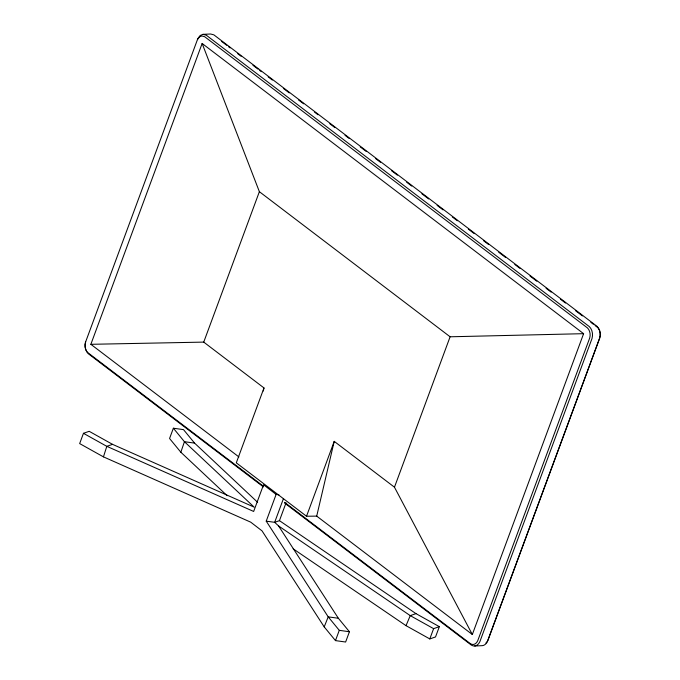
<?xml version="1.0" encoding="UTF-8"?>
<svg xmlns="http://www.w3.org/2000/svg" width="680" height="680" viewBox="0 0 680 680"><rect width="100%" height="100%" fill="white"/><g stroke="black" fill="none" stroke-linecap="round" stroke-linejoin="round"><path stroke-width="1.02" d="M263.271 391.017L263.993 387.94L203.737 342.108L90.856 344.309L202.138 43.477L583.61 333.676L472.328 634.508L316.71 516.12L306.519 516.248L236.292 462.825L263.993 387.94M316.71 516.12L334.22 441.363L394.468 487.203L472.328 634.508M103.445 456.858L79.662 443.589L83.462 433.313L106.811 446.335L253.657 511.454L263.534 484.746L276.114 494.428L266.228 521.144L274.677 522.317L278.587 525.963L338.359 618.264L349.426 631.745L345.627 642.022L335.478 640.611L324.207 626.884L262.038 530.876L250.733 522.172L103.445 456.858L106.811 446.335L112.54 444.346L254.142 507.135L184.433 441.702L173.374 428.221L169.566 438.498L180.838 452.225L227.162 495.712M180.838 452.225L184.433 441.702L194.582 443.113L257.644 502.308M203.737 342.108L259.377 191.692L202.138 43.477M283.458 498.576L274.677 522.317L279.446 520.659L286.034 502.851M306.519 516.248L334.22 441.363M335.478 640.611L339.277 630.335L328.21 616.854L266.228 521.144M394.468 487.203L450.109 336.787L583.61 333.676M429.802 638.928L433.611 628.652L439.339 626.663L435.531 636.939L429.802 638.928L406.019 625.659L293.148 548.803M324.207 626.884L328.21 616.854L338.359 618.264M406.019 625.659L410.252 615.63L415.981 613.632L439.339 626.663M197.429 39.661L199.478 36.924L201.807 35.964L204.646 36.694L587.358 327.837A8.126 5.78 87.5 0 1 589.688 338.062L477.708 640.789A8.126 5.78 87.5 0 1 470.492 643.756L284.631 502.358M474.683 646L482.29 645.66A9.579 6.808 87.5 0 0 487.458 641.359L599.607 338.19A9.579 6.808 87.5 0 0 596.87 326.221L213.843 34.842L210.579 34L202.971 34.34L200.158 35.496L197.804 38.641L85.451 342.388A8.126 5.78 87.5 0 0 87.779 352.614L263.508 486.293M83.462 433.313L89.191 431.315L112.54 444.346M173.374 428.221L183.523 429.632L194.582 443.113M276.114 494.428L278.927 494.827M339.277 630.335L349.426 631.745M202.971 34.34L206.244 35.173L589.271 326.561A9.579 6.808 87.5 0 1 592 338.529L479.859 641.69A9.579 6.808 87.5 0 1 471.418 645.159L284.554 503.004M433.611 628.652L410.252 615.63L278.587 525.963M279.446 520.659L415.981 613.632M221.68 41.489L226.754 45.347M228.446 46.631L230.129 47.914M237.736 53.703L241.111 56.27M252.943 65.272L258.009 69.13M259.7 70.414L261.392 71.697M268.149 76.84L272.374 80.053M283.356 88.409L289.264 92.905M298.562 99.977L303.628 103.828M314.611 112.183L317.993 114.758M329.817 123.751L334.883 127.61M345.024 135.32L349.248 138.533M360.23 146.888L366.146 151.385M375.436 158.457L380.502 162.316M391.484 170.663L397.4 175.168M406.691 182.231L411.757 186.09M421.898 193.8L428.655 198.942M437.104 205.369L443.02 209.865M452.31 216.937L457.377 220.796M468.358 229.151L474.274 233.648M483.565 240.72L488.639 244.571M498.771 252.28L505.529 257.423M514.828 264.495L519.894 268.353M530.034 276.063L536.792 281.205M546.082 288.269L551.149 292.128M560.447 299.2L565.513 303.05M575.645 310.769L582.412 315.911M590.852 322.337L593.394 324.258M595.077 325.55L597.618 327.471A8.015 5.695 87.5 0 1 599.913 337.56L487.942 640.262A8.015 5.695 87.5 0 1 485.919 642.965M259.377 191.692L450.109 336.787M90.856 344.309L238.909 456.935M263.415 486.931L88.383 353.778A9.579 6.808 87.5 0 1 85.654 341.81"/></g></svg>
